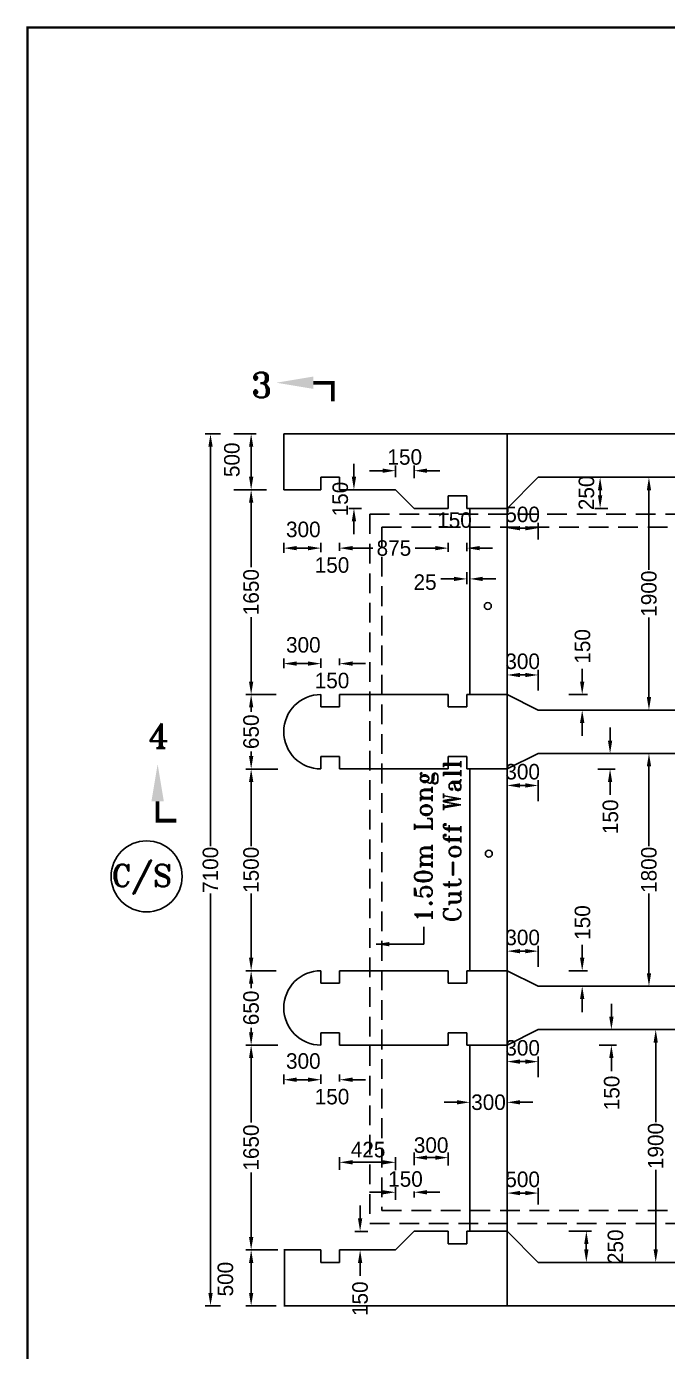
# Model space of a CAD drawing. Extents: x -377620 to 406987, y -326460 to -226264.
# Drawn here: x 21772 to 34170, y -252204 to -226584 of the extents above; entities that cross this region are included whole.
import ezdxf

# ---------------------------------------------------------------- set-up
doc = ezdxf.new("R2010")
doc.units = 0
doc.header["$LTSCALE"] = 300
doc.header["$MEASUREMENT"] = 0
doc.linetypes.add('DASHED2', pattern=[9.525, 6.35, -3.175])
doc.layers.get('DEFPOINTS').update_dxf_attribs({"linetype": 'CONTINUOUS'})
doc.layers.add('LINE', color=7, linetype='CONTINUOUS')
doc.styles.add('BIG', font='ROMANT.SHX')
doc.dimstyles.new('3', dxfattribs={"dimtxt": 225, "dimasz": 350, "dimexe": 100, "dimexo": 25, "dimgap": 9, "dimtad": 0, "dimdec": 0, "dimzin": 0, "dimdsep": 46, "dimtxsty": 'Standard', "dimcen": 0, "dimclrd": 5, "dimclre": 6, "dimclrt": 256, "dimadec": 0, "dimazin": 0, "dimtfac": 1, "dimtdec": 0, "dimtofl": 0, "dimtmove": 2, "dimatfit": 3, "dimfxl": 1, "dimtolj": 1, "dimtzin": 0, "dimarcsym": 0})

# ---------------------------------------------------------------- blocks, each defined once
blk = doc.blocks.new('*D294')
at = {"layer": 'DEFPOINTS', "color": 0}
for p in [(26442, -235541), (26117, -239501), (26442, -239501)]:
    blk.add_point(p, dxfattribs=at)
at = {"layer": 'LINE', "color": 7, "lineweight": -2}
for p, q in [((26417, -235541), (26017, -235541)), ((26117, -235791), (26117, -237037)), ((26117, -239251), (26117, -238005)), ((26417, -239501), (26017, -239501))]:
    blk.add_line(p, q, dxfattribs=at)
at = {"layer": 'LINE', "color": 7}
for points in [[(26076, -235791), (26159, -235791), (26117, -235541)], [(26076, -239251), (26159, -239251), (26117, -239501)]]:
    blk.add_solid(points, dxfattribs=at)
at = {"layer": 'LINE', "color": 7, "insert": (26117, -237521), "char_height": 300, "attachment_point": 5, "rotation": 90}
blk.add_mtext('\\A1;1650', dxfattribs=at)
blk = doc.blocks.new('*D295')
at = {"layer": 'DEFPOINTS', "color": 0}
for p in [(32931, -235301), (33811, -235301), (32931, -239801)]:
    blk.add_point(p, dxfattribs=at)
at = {"layer": 'LINE', "color": 7, "lineweight": -2}
for p, q in [((32956, -235301), (33911, -235301)), ((33811, -235551), (33811, -237092)), ((33811, -239551), (33811, -238010)), ((32956, -239801), (33911, -239801))]:
    blk.add_line(p, q, dxfattribs=at)
at = {"layer": 'LINE', "color": 7}
for points in [[(33770, -235551), (33853, -235551), (33811, -235301)], [(33770, -239551), (33853, -239551), (33811, -239801)]]:
    blk.add_solid(points, dxfattribs=at)
at = {"layer": 'LINE', "color": 7, "insert": (33811, -237551), "char_height": 300, "attachment_point": 5, "rotation": 90}
blk.add_mtext('\\A1;1900', dxfattribs=at)
blk = doc.blocks.new('*D296')
at = {"layer": 'DEFPOINTS', "color": 0}
for p in [(33942, -245981), (33942, -245981), (33942, -250481)]:
    blk.add_point(p, dxfattribs=at)
at = {"layer": 'LINE', "color": 7, "lineweight": -2}
for p, q in [((33917, -245981), (33842, -245981)), ((33942, -246231), (33942, -247772)), ((33942, -250231), (33942, -248690)), ((33917, -250481), (33842, -250481))]:
    blk.add_line(p, q, dxfattribs=at)
at = {"layer": 'LINE', "color": 7}
for points in [[(33900, -246231), (33983, -246231), (33942, -245981)], [(33900, -250231), (33983, -250231), (33942, -250481)]]:
    blk.add_solid(points, dxfattribs=at)
at = {"layer": 'LINE', "color": 7, "insert": (33942, -248231), "char_height": 300, "attachment_point": 5, "rotation": 90}
blk.add_mtext('\\A1;1900', dxfattribs=at)
blk = doc.blocks.new('*D298')
at = {"layer": 'DEFPOINTS', "color": 0}
for p in [(26659, -246281), (26117, -250241), (26598, -250241)]:
    blk.add_point(p, dxfattribs=at)
at = {"layer": 'LINE', "color": 7, "lineweight": -2}
for p, q in [((26634, -246281), (26017, -246281)), ((26117, -246531), (26117, -247777)), ((26117, -249991), (26117, -248745)), ((26573, -250241), (26017, -250241))]:
    blk.add_line(p, q, dxfattribs=at)
at = {"layer": 'LINE', "color": 7}
for points in [[(26076, -246531), (26159, -246531), (26117, -246281)], [(26076, -249991), (26159, -249991), (26117, -250241)]]:
    blk.add_solid(points, dxfattribs=at)
at = {"layer": 'LINE', "color": 7, "insert": (26117, -248261), "char_height": 300, "attachment_point": 5, "rotation": 90}
blk.add_mtext('\\A1;1650', dxfattribs=at)
blk = doc.blocks.new('*D304')
at = {"layer": 'DEFPOINTS', "color": 0}
for p in [(26659, -250241), (26117, -251321), (26623, -251321)]:
    blk.add_point(p, dxfattribs=at)
at = {"layer": 'LINE', "color": 7, "lineweight": -2}
for p, q in [((26634, -250241), (26017, -250241)), ((26117, -250491), (26117, -251071)), ((26598, -251321), (26017, -251321))]:
    blk.add_line(p, q, dxfattribs=at)
at = {"layer": 'LINE', "color": 7}
for points in [[(26076, -250491), (26159, -250491), (26117, -250241)], [(26076, -251071), (26159, -251071), (26117, -251321)]]:
    blk.add_solid(points, dxfattribs=at)
at = {"layer": 'LINE', "color": 7, "insert": (25620, -250805), "char_height": 300, "attachment_point": 5, "rotation": 90}
blk.add_mtext('\\A1;500', dxfattribs=at)
blk = doc.blocks.new('*D309')
at = {"layer": 'DEFPOINTS', "color": 0}
for p in [(26659, -240941), (26117, -244841), (26598, -244841)]:
    blk.add_point(p, dxfattribs=at)
at = {"layer": 'LINE', "color": 7, "lineweight": -2}
for p, q in [((26634, -240941), (26017, -240941)), ((26117, -241191), (26117, -242432)), ((26117, -244591), (26117, -243350)), ((26573, -244841), (26017, -244841))]:
    blk.add_line(p, q, dxfattribs=at)
at = {"layer": 'LINE', "color": 7}
for points in [[(26076, -241191), (26159, -241191), (26117, -240941)], [(26076, -244591), (26159, -244591), (26117, -244841)]]:
    blk.add_solid(points, dxfattribs=at)
at = {"layer": 'LINE', "color": 7, "insert": (26117, -242891), "char_height": 300, "attachment_point": 5, "rotation": 90}
blk.add_mtext('\\A1;1500', dxfattribs=at)
blk = doc.blocks.new('*D310')
at = {"layer": 'DEFPOINTS', "color": 0}
for p in [(32931, -240641), (33811, -240641), (32931, -245141)]:
    blk.add_point(p, dxfattribs=at)
at = {"layer": 'LINE', "color": 7, "lineweight": -2}
for p, q in [((32956, -240641), (33911, -240641)), ((33811, -240891), (33811, -242432)), ((33811, -244891), (33811, -243350)), ((32956, -245141), (33911, -245141))]:
    blk.add_line(p, q, dxfattribs=at)
at = {"layer": 'LINE', "color": 7}
for points in [[(33770, -240891), (33853, -240891), (33811, -240641)], [(33770, -244891), (33853, -244891), (33811, -245141)]]:
    blk.add_solid(points, dxfattribs=at)
at = {"layer": 'LINE', "color": 7, "insert": (33811, -242891), "char_height": 300, "attachment_point": 5, "rotation": 90}
blk.add_mtext('\\A1;1800', dxfattribs=at)
blk = doc.blocks.new('*D311')
at = {"layer": 'DEFPOINTS', "color": 0}
for p in [(26623, -244841), (26117, -246281), (26659, -246281)]:
    blk.add_point(p, dxfattribs=at)
at = {"layer": 'LINE', "color": 7, "lineweight": -2}
for p, q in [((26598, -244841), (26017, -244841)), ((26117, -245091), (26117, -245177)), ((26117, -246031), (26117, -245945)), ((26634, -246281), (26017, -246281))]:
    blk.add_line(p, q, dxfattribs=at)
at = {"layer": 'LINE', "color": 7}
for points in [[(26076, -245091), (26159, -245091), (26117, -244841)], [(26076, -246031), (26159, -246031), (26117, -246281)]]:
    blk.add_solid(points, dxfattribs=at)
at = {"layer": 'LINE', "color": 7, "insert": (26117, -245561), "char_height": 300, "attachment_point": 5, "rotation": 90}
blk.add_mtext('\\A1;650', dxfattribs=at)
blk = doc.blocks.new('*D312')
at = {"layer": 'DEFPOINTS', "color": 0}
for p in [(26623, -239501), (26117, -240941), (26659, -240941)]:
    blk.add_point(p, dxfattribs=at)
at = {"layer": 'LINE', "color": 7, "lineweight": -2}
for p, q in [((26598, -239501), (26017, -239501)), ((26117, -239751), (26117, -239837)), ((26117, -240691), (26117, -240605)), ((26634, -240941), (26017, -240941))]:
    blk.add_line(p, q, dxfattribs=at)
at = {"layer": 'LINE', "color": 7}
for points in [[(26076, -239751), (26159, -239751), (26117, -239501)], [(26076, -240691), (26159, -240691), (26117, -240941)]]:
    blk.add_solid(points, dxfattribs=at)
at = {"layer": 'LINE', "color": 7, "insert": (26117, -240221), "char_height": 300, "attachment_point": 5, "rotation": 90}
blk.add_mtext('\\A1;650', dxfattribs=at)
blk = doc.blocks.new('*D313')
at = {"layer": 'DEFPOINTS', "color": 0}
for p in [(31068, -247386), (30348, -247546), (31068, -247626)]:
    blk.add_point(p, dxfattribs=at)
at = {"layer": 'LINE', "color": 7, "lineweight": -2}
for p, q in [((30098, -247386), (29848, -247386)), ((30348, -247521), (30348, -247286)), ((31068, -247601), (31068, -247286)), ((31318, -247386), (31568, -247386))]:
    blk.add_line(p, q, dxfattribs=at)
at = {"layer": 'LINE', "color": 7}
for points in [[(30098, -247344), (30098, -247427), (30348, -247386)], [(31318, -247344), (31318, -247427), (31068, -247386)]]:
    blk.add_solid(points, dxfattribs=at)
at = {"layer": 'LINE', "color": 7, "insert": (30708, -247386), "char_height": 300, "attachment_point": 5}
blk.add_mtext('\\A1;300', dxfattribs=at)
blk = doc.blocks.new('*D323')
at = {"layer": 'DEFPOINTS', "color": 0}
for p in [(29268, -235173), (28908, -235324), (29268, -235339)]:
    blk.add_point(p, dxfattribs=at)
at = {"layer": 'LINE', "color": 7, "lineweight": -2}
for p, q in [((28658, -235173), (28408, -235173)), ((28908, -235299), (28908, -235073)), ((29268, -235314), (29268, -235073)), ((29518, -235173), (29768, -235173))]:
    blk.add_line(p, q, dxfattribs=at)
at = {"layer": 'LINE', "color": 7}
for points in [[(28658, -235131), (28658, -235214), (28908, -235173)], [(29518, -235131), (29518, -235214), (29268, -235173)]]:
    blk.add_solid(points, dxfattribs=at)
at = {"layer": 'LINE', "color": 7, "insert": (29088, -234909), "char_height": 300, "attachment_point": 5}
blk.add_mtext('\\A1;150', dxfattribs=at)
blk = doc.blocks.new('*D324')
at = {"layer": 'DEFPOINTS', "color": 0}
for p in [(25756, -234461), (25756, -235541), (26117, -235541)]:
    blk.add_point(p, dxfattribs=at)
at = {"layer": 'LINE', "color": 7, "lineweight": -2}
for p, q in [((25781, -234461), (26217, -234461)), ((26117, -234711), (26117, -235291)), ((25781, -235541), (26217, -235541))]:
    blk.add_line(p, q, dxfattribs=at)
at = {"layer": 'LINE', "color": 7}
for points in [[(26076, -234711), (26159, -234711), (26117, -234461)], [(26076, -235291), (26159, -235291), (26117, -235541)]]:
    blk.add_solid(points, dxfattribs=at)
at = {"layer": 'LINE', "color": 7, "insert": (25746, -234962), "char_height": 300, "attachment_point": 5, "rotation": 90}
blk.add_mtext('\\A1;500', dxfattribs=at)
blk = doc.blocks.new('*D325')
at = {"layer": 'DEFPOINTS', "color": 0}
for p in [(28105, -235541), (28277, -235541), (28277, -235901)]:
    blk.add_point(p, dxfattribs=at)
at = {"layer": 'LINE', "color": 7, "lineweight": -2}
for p, q in [((28105, -235291), (28105, -235041)), ((28252, -235541), (28005, -235541)), ((28252, -235901), (28005, -235901)), ((28105, -236151), (28105, -236401))]:
    blk.add_line(p, q, dxfattribs=at)
at = {"layer": 'LINE', "color": 7}
for points in [[(28064, -235291), (28147, -235291), (28105, -235541)], [(28064, -236151), (28147, -236151), (28105, -235901)]]:
    blk.add_solid(points, dxfattribs=at)
at = {"layer": 'LINE', "color": 7, "insert": (27842, -235721), "char_height": 300, "attachment_point": 5, "rotation": 90}
blk.add_mtext('\\A1;150', dxfattribs=at)
blk = doc.blocks.new('*D326')
at = {"layer": 'DEFPOINTS', "color": 0}
for p in [(30288, -237113), (30348, -237113), (30348, -237265)]:
    blk.add_point(p, dxfattribs=at)
at = {"layer": 'LINE', "color": 7, "lineweight": -2}
for p, q in [((30288, -237138), (30288, -237365)), ((30348, -237138), (30348, -237365)), ((30038, -237265), (29788, -237265)), ((30598, -237265), (30848, -237265))]:
    blk.add_line(p, q, dxfattribs=at)
at = {"layer": 'LINE', "color": 7}
for points in [[(30038, -237224), (30038, -237307), (30288, -237265)], [(30598, -237224), (30598, -237307), (30348, -237265)]]:
    blk.add_solid(points, dxfattribs=at)
at = {"layer": 'LINE', "color": 7, "insert": (29481, -237329), "char_height": 300, "attachment_point": 5}
blk.add_mtext('\\A1;25', dxfattribs=at)
blk = doc.blocks.new('*D327')
at = {"layer": 'DEFPOINTS', "color": 0}
for p in [(30288, -236670), (29928, -236766), (30288, -236756)]:
    blk.add_point(p, dxfattribs=at)
at = {"layer": 'LINE', "color": 7, "lineweight": -2}
for p, q in [((29678, -236670), (29428, -236670)), ((29928, -236741), (29928, -236570)), ((30288, -236731), (30288, -236570)), ((30538, -236670), (30788, -236670))]:
    blk.add_line(p, q, dxfattribs=at)
at = {"layer": 'LINE', "color": 7}
for points in [[(29678, -236629), (29678, -236712), (29928, -236670)], [(30538, -236629), (30538, -236712), (30288, -236670)]]:
    blk.add_solid(points, dxfattribs=at)
at = {"layer": 'LINE', "color": 7, "insert": (30050, -236130), "char_height": 300, "attachment_point": 5}
blk.add_mtext('\\A1;150', dxfattribs=at)
blk = doc.blocks.new('*D328')
at = {"layer": 'DEFPOINTS', "color": 0}
for p in [(27468, -236727), (27828, -236670), (27828, -236727)]:
    blk.add_point(p, dxfattribs=at)
at = {"layer": 'LINE', "color": 7, "lineweight": -2}
for p, q in [((27218, -236670), (26968, -236670)), ((27468, -236702), (27468, -236570)), ((27828, -236702), (27828, -236570)), ((28078, -236670), (28328, -236670))]:
    blk.add_line(p, q, dxfattribs=at)
at = {"layer": 'LINE', "color": 7}
for points in [[(27218, -236629), (27218, -236712), (27468, -236670)], [(28078, -236629), (28078, -236712), (27828, -236670)]]:
    blk.add_solid(points, dxfattribs=at)
at = {"layer": 'LINE', "color": 7, "insert": (27681, -236999), "char_height": 300, "attachment_point": 5}
blk.add_mtext('\\A1;150', dxfattribs=at)
blk = doc.blocks.new('*D329')
at = {"layer": 'DEFPOINTS', "color": 0}
for p in [(29928, -236670), (29928, -236699), (27828, -236747)]:
    blk.add_point(p, dxfattribs=at)
at = {"layer": 'LINE', "color": 7, "lineweight": -2}
for p, q in [((27828, -236722), (27828, -236570)), ((28078, -236670), (28469, -236670)), ((29678, -236670), (29287, -236670)), ((29928, -236674), (29928, -236570))]:
    blk.add_line(p, q, dxfattribs=at)
at = {"layer": 'LINE', "color": 7}
for points in [[(28078, -236629), (28078, -236712), (27828, -236670)], [(29678, -236629), (29678, -236712), (29928, -236670)]]:
    blk.add_solid(points, dxfattribs=at)
at = {"layer": 'LINE', "color": 7, "insert": (28878, -236670), "char_height": 300, "attachment_point": 5}
blk.add_mtext('\\A1;875', dxfattribs=at)
blk = doc.blocks.new('*D330')
at = {"layer": 'DEFPOINTS', "color": 0}
for p in [(27468, -236670), (26748, -236785), (27468, -236775)]:
    blk.add_point(p, dxfattribs=at)
at = {"layer": 'LINE', "color": 7, "lineweight": -2}
for p, q in [((26748, -236760), (26748, -236570)), ((26998, -236670), (27218, -236670)), ((27468, -236750), (27468, -236570))]:
    blk.add_line(p, q, dxfattribs=at)
at = {"layer": 'LINE', "color": 7}
for points in [[(26998, -236629), (26998, -236712), (26748, -236670)], [(27218, -236629), (27218, -236712), (27468, -236670)]]:
    blk.add_solid(points, dxfattribs=at)
at = {"layer": 'LINE', "color": 7, "insert": (27126, -236310), "char_height": 300, "attachment_point": 5}
blk.add_mtext('\\A1;300', dxfattribs=at)
blk = doc.blocks.new('*D337')
at = {"layer": 'DEFPOINTS', "color": 0}
for p in [(29928, -248456), (29268, -248627), (29928, -248630)]:
    blk.add_point(p, dxfattribs=at)
at = {"layer": 'LINE', "color": 7, "lineweight": -2}
for p, q in [((29268, -248602), (29268, -248356)), ((29518, -248456), (29678, -248456)), ((29928, -248605), (29928, -248356))]:
    blk.add_line(p, q, dxfattribs=at)
at = {"layer": 'LINE', "color": 7}
for points in [[(29518, -248414), (29518, -248497), (29268, -248456)], [(29678, -248414), (29678, -248497), (29928, -248456)]]:
    blk.add_solid(points, dxfattribs=at)
at = {"layer": 'LINE', "color": 7, "insert": (29598, -248215), "char_height": 300, "attachment_point": 5}
blk.add_mtext('\\A1;300', dxfattribs=at)
blk = doc.blocks.new('*D338')
at = {"layer": 'DEFPOINTS', "color": 0}
for p in [(27828, -248717), (28908, -248546), (28908, -248720)]:
    blk.add_point(p, dxfattribs=at)
at = {"layer": 'LINE', "color": 7, "lineweight": -2}
for p, q in [((27828, -248692), (27828, -248446)), ((28908, -248695), (28908, -248446)), ((28078, -248546), (28658, -248546))]:
    blk.add_line(p, q, dxfattribs=at)
at = {"layer": 'LINE', "color": 7}
for points in [[(28078, -248504), (28078, -248588), (27828, -248546)], [(28658, -248504), (28658, -248588), (28908, -248546)]]:
    blk.add_solid(points, dxfattribs=at)
at = {"layer": 'LINE', "color": 7, "insert": (28379, -248302), "char_height": 300, "attachment_point": 5}
blk.add_mtext('\\A1;425', dxfattribs=at)
blk = doc.blocks.new('*D339')
at = {"layer": 'DEFPOINTS', "color": 0}
for p in [(29268, -249085), (29268, -249125), (28908, -249296)]:
    blk.add_point(p, dxfattribs=at)
at = {"layer": 'LINE', "color": 7, "lineweight": -2}
for p, q in [((28908, -249271), (28908, -249025)), ((28658, -249125), (28408, -249125)), ((29268, -249110), (29268, -249225)), ((29518, -249125), (29768, -249125))]:
    blk.add_line(p, q, dxfattribs=at)
at = {"layer": 'LINE', "color": 7}
for points in [[(28658, -249084), (28658, -249167), (28908, -249125)], [(29518, -249084), (29518, -249167), (29268, -249125)]]:
    blk.add_solid(points, dxfattribs=at)
at = {"layer": 'LINE', "color": 7, "insert": (29102, -248871), "char_height": 300, "attachment_point": 5}
blk.add_mtext('\\A1;150', dxfattribs=at)
blk = doc.blocks.new('*D340')
at = {"layer": 'DEFPOINTS', "color": 0}
for p in [(27468, -238960), (27828, -238903), (27828, -238960)]:
    blk.add_point(p, dxfattribs=at)
at = {"layer": 'LINE', "color": 7, "lineweight": -2}
for p, q in [((27218, -238903), (26968, -238903)), ((27468, -238935), (27468, -238803)), ((27828, -238935), (27828, -238803)), ((28078, -238903), (28328, -238903))]:
    blk.add_line(p, q, dxfattribs=at)
at = {"layer": 'LINE', "color": 7}
for points in [[(27218, -238861), (27218, -238944), (27468, -238903)], [(28078, -238861), (28078, -238944), (27828, -238903)]]:
    blk.add_solid(points, dxfattribs=at)
at = {"layer": 'LINE', "color": 7, "insert": (27681, -239232), "char_height": 300, "attachment_point": 5}
blk.add_mtext('\\A1;150', dxfattribs=at)
blk = doc.blocks.new('*D341')
at = {"layer": 'DEFPOINTS', "color": 0}
for p in [(26748, -239017), (27468, -238903), (27468, -239008)]:
    blk.add_point(p, dxfattribs=at)
at = {"layer": 'LINE', "color": 7, "lineweight": -2}
for p, q in [((26748, -238992), (26748, -238803)), ((26998, -238903), (27218, -238903)), ((27468, -238983), (27468, -238803))]:
    blk.add_line(p, q, dxfattribs=at)
at = {"layer": 'LINE', "color": 7}
for points in [[(26998, -238861), (26998, -238944), (26748, -238903)], [(27218, -238861), (27218, -238944), (27468, -238903)]]:
    blk.add_solid(points, dxfattribs=at)
at = {"layer": 'LINE', "color": 7, "insert": (27126, -238542), "char_height": 300, "attachment_point": 5}
blk.add_mtext('\\A1;300', dxfattribs=at)
blk = doc.blocks.new('*D342')
at = {"layer": 'DEFPOINTS', "color": 0}
for p in [(27828, -246949), (27468, -247006), (27828, -247006)]:
    blk.add_point(p, dxfattribs=at)
at = {"layer": 'LINE', "color": 7, "lineweight": -2}
for p, q in [((27218, -246949), (26968, -246949)), ((27468, -246981), (27468, -246849)), ((27828, -246981), (27828, -246849)), ((28078, -246949), (28328, -246949))]:
    blk.add_line(p, q, dxfattribs=at)
at = {"layer": 'LINE', "color": 7}
for points in [[(27218, -246907), (27218, -246991), (27468, -246949)], [(28078, -246907), (28078, -246991), (27828, -246949)]]:
    blk.add_solid(points, dxfattribs=at)
at = {"layer": 'LINE', "color": 7, "insert": (27681, -247278), "char_height": 300, "attachment_point": 5}
blk.add_mtext('\\A1;150', dxfattribs=at)
blk = doc.blocks.new('*D343')
at = {"layer": 'DEFPOINTS', "color": 0}
for p in [(27468, -246949), (26748, -247063), (27468, -247054)]:
    blk.add_point(p, dxfattribs=at)
at = {"layer": 'LINE', "color": 7, "lineweight": -2}
for p, q in [((26748, -247038), (26748, -246849)), ((26998, -246949), (27218, -246949)), ((27468, -247029), (27468, -246849))]:
    blk.add_line(p, q, dxfattribs=at)
at = {"layer": 'LINE', "color": 7}
for points in [[(26998, -246907), (26998, -246991), (26748, -246949)], [(27218, -246907), (27218, -246991), (27468, -246949)]]:
    blk.add_solid(points, dxfattribs=at)
at = {"layer": 'LINE', "color": 7, "insert": (27126, -246589), "char_height": 300, "attachment_point": 5}
blk.add_mtext('\\A1;300', dxfattribs=at)
blk = doc.blocks.new('*D346')
at = {"layer": 'DEFPOINTS', "color": 0}
for p in [(31068, -236284), (31068, -236530), (31668, -236530)]:
    blk.add_point(p, dxfattribs=at)
at = {"layer": 'LINE', "color": 7, "lineweight": -2}
for p, q in [((31068, -236505), (31068, -236184)), ((31668, -236505), (31668, -236184)), ((31418, -236284), (31318, -236284))]:
    blk.add_line(p, q, dxfattribs=at)
at = {"layer": 'LINE', "color": 7}
for points in [[(31318, -236242), (31318, -236326), (31068, -236284)], [(31418, -236242), (31418, -236326), (31668, -236284)]]:
    blk.add_solid(points, dxfattribs=at)
at = {"layer": 'LINE', "color": 7, "insert": (31368, -236020), "char_height": 300, "attachment_point": 5}
blk.add_mtext('\\A1;500', dxfattribs=at)
blk = doc.blocks.new('*D348')
at = {"layer": 'DEFPOINTS', "color": 0}
for p in [(31068, -244463), (31068, -244791), (31668, -244791)]:
    blk.add_point(p, dxfattribs=at)
at = {"layer": 'LINE', "color": 7, "lineweight": -2}
for p, q in [((31068, -244766), (31068, -244363)), ((31668, -244766), (31668, -244363)), ((31418, -244463), (31318, -244463))]:
    blk.add_line(p, q, dxfattribs=at)
at = {"layer": 'LINE', "color": 7}
for points in [[(31318, -244422), (31318, -244505), (31068, -244463)], [(31418, -244422), (31418, -244505), (31668, -244463)]]:
    blk.add_solid(points, dxfattribs=at)
at = {"layer": 'LINE', "color": 7, "insert": (31368, -244200), "char_height": 300, "attachment_point": 5}
blk.add_mtext('\\A1;300', dxfattribs=at)
blk = doc.blocks.new('*D349')
at = {"layer": 'DEFPOINTS', "color": 0}
for p in [(31068, -246599), (31068, -246926), (31668, -246926)]:
    blk.add_point(p, dxfattribs=at)
at = {"layer": 'LINE', "color": 7, "lineweight": -2}
for p, q in [((31068, -246901), (31068, -246499)), ((31418, -246599), (31318, -246599)), ((31668, -246901), (31668, -246499))]:
    blk.add_line(p, q, dxfattribs=at)
at = {"layer": 'LINE', "color": 7}
for points in [[(31318, -246557), (31318, -246641), (31068, -246599)], [(31418, -246557), (31418, -246641), (31668, -246599)]]:
    blk.add_solid(points, dxfattribs=at)
at = {"layer": 'LINE', "color": 7, "insert": (31368, -246335), "char_height": 300, "attachment_point": 5}
blk.add_mtext('\\A1;300', dxfattribs=at)
blk = doc.blocks.new('*D350')
at = {"layer": 'DEFPOINTS', "color": 0}
for p in [(32235, -244841), (32257, -245141), (32520, -245141)]:
    blk.add_point(p, dxfattribs=at)
at = {"layer": 'LINE', "color": 7, "lineweight": -2}
for p, q in [((32520, -244591), (32520, -244341)), ((32260, -244841), (32620, -244841)), ((32282, -245141), (32620, -245141)), ((32520, -245391), (32520, -245641))]:
    blk.add_line(p, q, dxfattribs=at)
at = {"layer": 'LINE', "color": 7}
for points in [[(32478, -244591), (32562, -244591), (32520, -244841)], [(32478, -245391), (32562, -245391), (32520, -245141)]]:
    blk.add_solid(points, dxfattribs=at)
at = {"layer": 'LINE', "color": 7, "insert": (32527, -243910), "char_height": 300, "attachment_point": 5, "rotation": 90}
blk.add_mtext('\\A1;150', dxfattribs=at)
blk = doc.blocks.new('*D351')
at = {"layer": 'DEFPOINTS', "color": 0}
for p in [(32237, -249877), (32600, -249877), (32181, -250481)]:
    blk.add_point(p, dxfattribs=at)
at = {"layer": 'LINE', "color": 7, "lineweight": -2}
for p, q in [((32262, -249877), (32700, -249877)), ((32600, -250231), (32600, -250127)), ((32206, -250481), (32700, -250481))]:
    blk.add_line(p, q, dxfattribs=at)
at = {"layer": 'LINE', "color": 7}
for points in [[(32559, -250127), (32642, -250127), (32600, -249877)], [(32559, -250231), (32642, -250231), (32600, -250481)]]:
    blk.add_solid(points, dxfattribs=at)
at = {"layer": 'LINE', "color": 7, "insert": (33164, -250179), "char_height": 300, "attachment_point": 5, "rotation": 90}
blk.add_mtext('\\A1;250', dxfattribs=at)
blk = doc.blocks.new('*D352')
at = {"layer": 'DEFPOINTS', "color": 0}
for p in [(31068, -249141), (31068, -249387), (31668, -249387)]:
    blk.add_point(p, dxfattribs=at)
at = {"layer": 'LINE', "color": 7, "lineweight": -2}
for p, q in [((31068, -249362), (31068, -249041)), ((31418, -249141), (31318, -249141)), ((31668, -249362), (31668, -249041))]:
    blk.add_line(p, q, dxfattribs=at)
at = {"layer": 'LINE', "color": 7}
for points in [[(31318, -249099), (31318, -249183), (31068, -249141)], [(31418, -249099), (31418, -249183), (31668, -249141)]]:
    blk.add_solid(points, dxfattribs=at)
at = {"layer": 'LINE', "color": 7, "insert": (31368, -248877), "char_height": 300, "attachment_point": 5}
blk.add_mtext('\\A1;500', dxfattribs=at)
blk = doc.blocks.new('*D353')
at = {"layer": 'DEFPOINTS', "color": 0}
for p in [(32800, -245981), (32822, -246281), (33084, -246281)]:
    blk.add_point(p, dxfattribs=at)
at = {"layer": 'LINE', "color": 7, "lineweight": -2}
for p, q in [((33084, -245731), (33084, -245481)), ((32825, -245981), (33184, -245981)), ((32847, -246281), (33184, -246281)), ((33084, -246531), (33084, -246781))]:
    blk.add_line(p, q, dxfattribs=at)
at = {"layer": 'LINE', "color": 7}
for points in [[(33043, -245731), (33126, -245731), (33084, -245981)], [(33043, -246531), (33126, -246531), (33084, -246281)]]:
    blk.add_solid(points, dxfattribs=at)
at = {"layer": 'LINE', "color": 7, "insert": (33092, -247205), "char_height": 300, "attachment_point": 5, "rotation": 90}
blk.add_mtext('\\A1;150', dxfattribs=at)
blk = doc.blocks.new('*D354')
at = {"layer": 'DEFPOINTS', "color": 0}
for p in [(31068, -239123), (31068, -239451), (31668, -239451)]:
    blk.add_point(p, dxfattribs=at)
at = {"layer": 'LINE', "color": 7, "lineweight": -2}
for p, q in [((31068, -239426), (31068, -239023)), ((31668, -239426), (31668, -239023)), ((31418, -239123), (31318, -239123))]:
    blk.add_line(p, q, dxfattribs=at)
at = {"layer": 'LINE', "color": 7}
for points in [[(31318, -239082), (31318, -239165), (31068, -239123)], [(31418, -239082), (31418, -239165), (31668, -239123)]]:
    blk.add_solid(points, dxfattribs=at)
at = {"layer": 'LINE', "color": 7, "insert": (31368, -238860), "char_height": 300, "attachment_point": 5}
blk.add_mtext('\\A1;300', dxfattribs=at)
blk = doc.blocks.new('*D355')
at = {"layer": 'DEFPOINTS', "color": 0}
for p in [(31068, -241259), (31068, -241586), (31668, -241586)]:
    blk.add_point(p, dxfattribs=at)
at = {"layer": 'LINE', "color": 7, "lineweight": -2}
for p, q in [((31068, -241561), (31068, -241159)), ((31418, -241259), (31318, -241259)), ((31668, -241561), (31668, -241159))]:
    blk.add_line(p, q, dxfattribs=at)
at = {"layer": 'LINE', "color": 7}
for points in [[(31318, -241217), (31318, -241301), (31068, -241259)], [(31418, -241217), (31418, -241301), (31668, -241259)]]:
    blk.add_solid(points, dxfattribs=at)
at = {"layer": 'LINE', "color": 7, "insert": (31368, -240995), "char_height": 300, "attachment_point": 5}
blk.add_mtext('\\A1;300', dxfattribs=at)
blk = doc.blocks.new('*D356')
at = {"layer": 'DEFPOINTS', "color": 0}
for p in [(32235, -239501), (32257, -239801), (32520, -239801)]:
    blk.add_point(p, dxfattribs=at)
at = {"layer": 'LINE', "color": 7, "lineweight": -2}
for p, q in [((32520, -239251), (32520, -239001)), ((32260, -239501), (32620, -239501)), ((32282, -239801), (32620, -239801)), ((32520, -240051), (32520, -240301))]:
    blk.add_line(p, q, dxfattribs=at)
at = {"layer": 'LINE', "color": 7}
for points in [[(32478, -239251), (32562, -239251), (32520, -239501)], [(32478, -240051), (32562, -240051), (32520, -239801)]]:
    blk.add_solid(points, dxfattribs=at)
at = {"layer": 'LINE', "color": 7, "insert": (32527, -238570), "char_height": 300, "attachment_point": 5, "rotation": 90}
blk.add_mtext('\\A1;150', dxfattribs=at)
blk = doc.blocks.new('*D357')
at = {"layer": 'DEFPOINTS', "color": 0}
for p in [(32775, -240641), (32797, -240941), (33059, -240941)]:
    blk.add_point(p, dxfattribs=at)
at = {"layer": 'LINE', "color": 7, "lineweight": -2}
for p, q in [((33059, -240391), (33059, -240141)), ((32800, -240641), (33159, -240641)), ((32822, -240941), (33159, -240941)), ((33059, -241191), (33059, -241441))]:
    blk.add_line(p, q, dxfattribs=at)
at = {"layer": 'LINE', "color": 7}
for points in [[(33018, -240391), (33101, -240391), (33059, -240641)], [(33018, -241191), (33101, -241191), (33059, -240941)]]:
    blk.add_solid(points, dxfattribs=at)
at = {"layer": 'LINE', "color": 7, "insert": (33067, -241865), "char_height": 300, "attachment_point": 5, "rotation": 90}
blk.add_mtext('\\A1;150', dxfattribs=at)
blk = doc.blocks.new('*D360')
at = {"layer": 'DEFPOINTS', "color": 0}
for p in [(28225, -249881), (28396, -249881), (28396, -250241)]:
    blk.add_point(p, dxfattribs=at)
at = {"layer": 'LINE', "color": 7, "lineweight": -2}
for p, q in [((28225, -249631), (28225, -249381)), ((28371, -249881), (28125, -249881)), ((28371, -250241), (28125, -250241)), ((28225, -250491), (28225, -250741))]:
    blk.add_line(p, q, dxfattribs=at)
at = {"layer": 'LINE', "color": 7}
for points in [[(28183, -249631), (28266, -249631), (28225, -249881)], [(28183, -250491), (28266, -250491), (28225, -250241)]]:
    blk.add_solid(points, dxfattribs=at)
at = {"layer": 'LINE', "color": 7, "insert": (28225, -251184), "char_height": 300, "attachment_point": 5, "rotation": 90}
blk.add_mtext('\\A1;150', dxfattribs=at)
blk = doc.blocks.new('*D375')
at = {"layer": 'DEFPOINTS', "color": 0}
for p in [(25331, -234461), (25551, -234461), (25551, -251321)]:
    blk.add_point(p, dxfattribs=at)
at = {"layer": 'LINE', "color": 7, "lineweight": -2}
for p, q in [((25526, -234461), (25231, -234461)), ((25331, -234711), (25331, -242432)), ((25331, -251071), (25331, -243350)), ((25526, -251321), (25231, -251321))]:
    blk.add_line(p, q, dxfattribs=at)
at = {"layer": 'LINE', "color": 7}
for points in [[(25290, -234711), (25373, -234711), (25331, -234461)], [(25290, -251071), (25373, -251071), (25331, -251321)]]:
    blk.add_solid(points, dxfattribs=at)
at = {"layer": 'LINE', "color": 7, "insert": (25331, -242891), "char_height": 300, "attachment_point": 5, "rotation": 90}
blk.add_mtext('\\A1;7100', dxfattribs=at)
blk = doc.blocks.new('*D381')
at = {"layer": 'DEFPOINTS', "color": 0}
for p in [(32866, -235301), (33038, -235301), (33038, -235901)]:
    blk.add_point(p, dxfattribs=at)
at = {"layer": 'LINE', "color": 7, "lineweight": -2}
for p, q in [((33013, -235301), (32766, -235301)), ((32866, -235651), (32866, -235551)), ((33013, -235901), (32766, -235901))]:
    blk.add_line(p, q, dxfattribs=at)
at = {"layer": 'LINE', "color": 7}
for points in [[(32825, -235551), (32908, -235551), (32866, -235301)], [(32825, -235651), (32908, -235651), (32866, -235901)]]:
    blk.add_solid(points, dxfattribs=at)
at = {"layer": 'LINE', "color": 7, "insert": (32603, -235601), "char_height": 300, "attachment_point": 5, "rotation": 90}
blk.add_mtext('\\A1;250', dxfattribs=at)

msp = doc.modelspace()

# ---------------------------------------------------------------- linework, layer by layer
at = {"layer": 'LINE', "color": 7}
for p, q in [((26747.8999, -234460.5521), (31089.2013, -234460.5521)), ((26747.8999, -234460.5521), (26747.8999, -235540.5521)), ((31067.8999, -234460.5521), (31067.8999, -251320.5521)), ((31089.2013, -234460.5521), (41301.9773, -234460.5521)), ((27467.8999, -235300.5521), (27827.8999, -235300.5521)), ((27467.8999, -235300.5521), (27467.8999, -235540.5521)), ((27827.8999, -235300.5521), (27827.8999, -235540.5521)), ((31067.8999, -235900.5521), (31667.8999, -235300.5521)), ((31667.8999, -235300.5521), (40715.8999, -235300.5521)), ((26747.8999, -235540.5521), (27467.8999, -235540.5521)), ((26747.8999, -235540.5521), (27467.8999, -235540.5521)), ((27827.8999, -235540.5521), (28907.8999, -235540.5521)), ((27827.8999, -235540.5521), (28907.8999, -235540.5521)), ((29267.8999, -235900.5521), (28907.8999, -235540.5521)), ((29927.8999, -235660.5521), (30287.8999, -235660.5521)), ((29927.8999, -235660.5521), (29987.8999, -235660.5521)), ((29927.8999, -235660.5521), (29927.8999, -235900.5521)), ((30287.8999, -235660.5521), (30287.8999, -235900.5521)), ((29267.8999, -235900.5521), (29927.8999, -235900.5521)), ((30287.8999, -235900.5521), (31067.8999, -235900.5521)), ((30347.8999, -235900.5521), (30347.8999, -239500.5521)), ((27467.8999, -239500.5521), (27467.8999, -239740.5521)), ((27827.8999, -239500.5521), (27827.8999, -239740.5521)), ((27827.8999, -239500.5521), (29927.8999, -239500.5521)), ((29927.8999, -239500.5521), (29927.8999, -239740.5521)), ((30287.8999, -239500.5521), (30287.8999, -239740.5521)), ((30287.8999, -239500.5521), (31067.8999, -239500.5521)), ((31667.8999, -239800.5521), (31067.8999, -239500.5521)), ((27467.8999, -239740.5521), (27827.8999, -239740.5521)), ((29927.8999, -239740.5521), (29987.8999, -239740.5521)), ((29927.8999, -239740.5521), (30287.8999, -239740.5521)), ((31667.8999, -239800.5521), (40715.8999, -239800.5521)), ((27467.8999, -240700.5521), (27827.8999, -240700.5521)), ((27467.8999, -240700.5521), (27467.8999, -240940.5521)), ((27827.8999, -240700.5521), (27827.8999, -240940.5521)), ((29927.8999, -240700.5521), (29987.8999, -240700.5521)), ((29927.8999, -240700.5521), (30287.8999, -240700.5521)), ((29927.8999, -240700.5521), (29927.8999, -240940.5521)), ((30287.8999, -240700.5521), (30287.8999, -240940.5521)), ((31667.8999, -240640.5521), (31067.8999, -240940.5521)), ((31667.8999, -240640.5521), (40715.8999, -240640.5521)), ((27827.8999, -240940.5521), (29927.8999, -240940.5521)), ((30287.8999, -240940.5521), (31067.8999, -240940.5521)), ((30347.8999, -240940.5521), (30347.8999, -244840.5521)), ((27467.8999, -244840.5521), (27467.8999, -245080.5521)), ((27827.8999, -244840.5521), (29927.8999, -244840.5521)), ((27827.8999, -244840.5521), (27827.8999, -245080.5521)), ((29927.8999, -244840.5521), (29927.8999, -245080.5521)), ((30287.8999, -244840.5521), (31067.8999, -244840.5521)), ((30287.8999, -244840.5521), (30287.8999, -245080.5521)), ((31667.8999, -245140.5521), (31067.8999, -244840.5521)), ((27467.8999, -245080.5521), (27827.8999, -245080.5521)), ((29927.8999, -245080.5521), (30287.8999, -245080.5521)), ((29927.8999, -245080.5521), (29987.8999, -245080.5521)), ((31667.8999, -245140.5521), (40715.8999, -245140.5521)), ((27467.8999, -246040.5521), (27467.8999, -246280.5521)), ((27467.8999, -246040.5521), (27827.8999, -246040.5521)), ((27827.8999, -246040.5521), (27827.8999, -246280.5521)), ((29927.8999, -246040.5521), (29927.8999, -246280.5521)), ((29927.8999, -246040.5521), (30287.8999, -246040.5521)), ((29927.8999, -246040.5521), (29987.8999, -246040.5521)), ((30287.8999, -246040.5521), (30287.8999, -246280.5521)), ((31667.8999, -245980.5521), (31067.8999, -246280.5521)), ((31667.8999, -245980.5521), (40715.8999, -245980.5521)), ((27827.8999, -246280.5521), (29927.8999, -246280.5521)), ((30287.8999, -246280.5521), (31067.8999, -246280.5521)), ((30347.8999, -246280.5521), (30347.8999, -249880.5521)), ((31067.8999, -248658.2821), (31067.8999, -251320.5521)), ((29267.8999, -249880.5521), (28907.8999, -250240.5521)), ((29267.8999, -249880.5521), (29927.8999, -249880.5521)), ((29927.8999, -249880.5521), (29927.8999, -250120.5521)), ((30287.8999, -249880.5521), (30287.8999, -250120.5521)), ((30287.8999, -249880.5521), (31067.8999, -249880.5521)), ((31067.8999, -249880.5521), (31667.8999, -250480.5521)), ((26747.8999, -250240.5521), (27467.8999, -250240.5521)), ((26763.5288, -250252.1988), (26763.5288, -251318.9438)), ((27467.8999, -250240.5521), (27467.8999, -250480.5521)), ((27827.8999, -250240.5521), (27827.8999, -250480.5521)), ((27827.8999, -250240.5521), (28907.8999, -250240.5521)), ((27827.8999, -250240.5521), (28907.8999, -250240.5521)), ((29927.8999, -250120.5521), (29987.8999, -250120.5521)), ((29927.8999, -250120.5521), (30287.8999, -250120.5521)), ((27467.8999, -250480.5521), (27827.8999, -250480.5521)), ((31667.8999, -250480.5521), (40715.8999, -250480.5521)), ((26747.8999, -251320.5521), (31085.5781, -251320.5521)), ((31085.5781, -251320.5521), (41302.419, -251320.5521))]:
    msp.add_line(p, q, dxfattribs=at)
at = {"layer": 'LINE', "color": 7, "linetype": 'DASHED2', "ltscale": 0.2}
for p, q in [((28413, -236015.5521), (28413, -249729.5521)), ((28413, -236015.5521), (43226, -236015.5521)), ((28645, -236265.5521), (28645, -249479.5521)), ((28645, -236265.5521), (42993, -236265.5521)), ((28645, -249479.5521), (42993, -249479.5521)), ((28413, -249729.5521), (43226, -249729.5521))]:
    msp.add_line(p, q, dxfattribs=at)
at = {"layer": 'LINE', "color": 7, "lineweight": 40, "const_width": 42.8247}
msp.add_lwpolyline([(21793.6292, -269390.8367), (82298.8292, -269390.8367), (82298.8292, -226605.0167), (21793.6292, -226605.0167)], close=True, dxfattribs=at)
at = {"layer": 'LINE', "color": 7, "const_width": 72}
for points in [[(27322.3668, -233471.7896), (27486.7467, -233471.7896)], [(27470.4484, -233471.7896), (27694.9469, -233471.7896), (27694.9469, -233833.8999)], [(24308.2114, -241567.2488), (24308.2114, -241731.6288)], [(24308.2114, -241715.3304), (24308.2114, -241939.829), (24670.3217, -241939.829)]]:
    msp.add_lwpolyline(points, dxfattribs=at)
at = {"layer": 'LINE', "color": 7}
for centre, radius in [((30694.5984, -237789.2513), 67.1389), ((24095.4999, -243017.3059), 687.184), ((30713.8166, -242579.9988), 67.1389)]:
    msp.add_circle(centre, radius, dxfattribs=at)
for centre in [(27467.8999, -240220.5521), (27467.8999, -245560.5521)]:
    msp.add_arc(centre, 720, 90, 270, dxfattribs=at)
for points in [[(27322.3668, -233351.7896), (27322.3668, -233591.7896), (26602.3668, -233471.7896)], [(24188.2114, -241567.2488), (24428.2114, -241567.2488), (24308.2114, -240847.2488)]]:
    msp.add_solid(points, dxfattribs=at)

# ---------------------------------------------------------------- texts
at = {"layer": 'LINE', "color": 7, "style": 'BIG'}
for s, height, p in [('3', 480, (26111.3953, -233755.6512)), ('4', 480, (24124.7237, -240540.5587)), ('C/S', 425, (23418.5747, -243213.7011))]:
    msp.add_text(s, height=height, dxfattribs=at).set_placement(p)
for s, p in [('Cut-off Wall', (30175.8621, -243909.4498)), ('1.50m Long ', (29616.8621, -243909.4498))]:
    msp.add_text(s, height=340.032, rotation=90, dxfattribs=at).set_placement(p)

# ---------------------------------------------------------------- dimensions: what is measured, and where the dimension line sits
at = {"layer": 'LINE', "color": 7}
for base, p1, p2, text, picture, middle in [((25331.2277, -234460.5521), (25550.8519, -251320.5521), (25550.8519, -234460.5521), '7100', '*D375', (25331.2277, -242890.5521)), ((28105.1926, -235540.5521), (28276.9949, -235900.5521), (28276.9949, -235540.5521), '150', '*D325', (27841.6926, -235720.5521)), ((32866.2287, -235300.5521), (33038.0309, -235900.5521), (33038.0309, -235300.5521), '250', '*D381', (32602.7287, -235600.5521)), ((33811.4255, -235300.5521), (32931.2729, -239800.5521), (32931.2729, -235300.5521), '1900', '*D295', (33811.4255, -237550.5521)), ((26117.2586, -239500.5521), (26442.0938, -235540.5521), (26442.0938, -239500.5521), '1650', '*D294', (26117.2586, -237520.5521)), ((26117.2586, -240940.5521), (26622.5577, -239500.5521), (26658.6505, -240940.5521), '650', '*D312', (26117.2586, -240220.5521)), ((33811.4255, -240640.5521), (32931.2729, -245140.5521), (32931.2729, -240640.5521), '1800', '*D310', (33811.4255, -242890.5521)), ((26117.2586, -244840.5521), (26658.6505, -240940.5521), (26597.5577, -244840.5521), '1500', '*D309', (26117.2586, -242890.5521)), ((26117.2586, -246280.5521), (26622.5577, -244840.5521), (26658.6505, -246280.5521), '650', '*D311', (26117.2586, -245560.5521)), ((33941.7229, -245980.5521), (33941.7229, -250480.5521), (33941.7229, -245980.5521), '1900', '*D296', (33941.7229, -248230.5521)), ((26117.2586, -250240.5521), (26658.6505, -246280.5521), (26597.5577, -250240.5521), '1650', '*D298', (26117.2586, -248260.5521)), ((32600.2246, -249877.1821), (32180.875, -250480.5521), (32236.5254, -249877.1821), '250', '*D351', (33163.7246, -250178.8671))]:
    dim = msp.add_linear_dim(base=base, p1=p1, p2=p2, angle=90, text=text, dimstyle='3', override={"dimtxt": 300, "dimasz": 250, "dimclrd": 7, "dimclre": 7, "dimclrt": 7}, dxfattribs=at)
    dim.commit()
    dim.dimension.update_dxf_attribs({"geometry": picture, "text_midpoint": middle})
for base, p1, p2, text, picture, middle in [((26117.2586, -235540.5521), (25756.3307, -234460.5521), (25756.3307, -235540.5521), '500', '*D324', (25746.2026, -234961.641)), ((32519.9795, -239800.5521), (32235.4658, -239500.5521), (32257.3509, -239800.5521), '150', '*D356', (32527.2751, -238569.5178)), ((33059.3678, -240940.5521), (32774.8541, -240640.5521), (32796.7393, -240940.5521), '150', '*D357', (33066.6634, -241864.6646)), ((32519.9795, -245140.5521), (32235.4658, -244840.5521), (32257.3509, -245140.5521), '150', '*D350', (32527.2751, -243909.5178)), ((33084.3678, -246280.5521), (32799.8541, -245980.5521), (32821.7393, -246280.5521), '150', '*D353', (33091.6634, -247204.6646)), ((28224.5797, -249880.5521), (28396.3819, -250240.5521), (28396.3819, -249880.5521), '150', '*D360', (28225.3295, -251184.1011)), ((26117.2586, -251320.5521), (26658.6505, -250240.5521), (26622.5577, -251320.5521), '500', '*D304', (25619.6504, -250805.4585))]:
    dim = msp.add_linear_dim(base=base, p1=p1, p2=p2, angle=90, text=text, dimstyle='3', override={"dimtxt": 300, "dimasz": 250, "dimclrd": 7, "dimclre": 7, "dimclrt": 7}, dxfattribs=at)
    dim.commit()
    dim.dimension.update_dxf_attribs({"geometry": picture, "text_midpoint": middle, "dimtype": 160})
for base, p1, p2, text, picture, middle in [((29267.8999, -235172.7527), (28907.8999, -235323.713), (29267.8999, -235338.809), '150', '*D323', (29087.8999, -234909.2527)), ((31067.8999, -236283.9497), (31667.8999, -236529.7087), (31067.8999, -236529.7087), '500', '*D346', (31367.8999, -236020.4497)), ((29927.8999, -236670.267), (27827.8999, -236746.5459), (29927.8999, -236698.8716), '875', '*D329', (28877.8999, -236670.267)), ((31067.8999, -239123.4415), (31667.8999, -239450.7058), (31067.8999, -239450.7058), '300', '*D354', (31367.8999, -238859.9415)), ((31067.8999, -241258.9623), (31667.8999, -241586.2266), (31067.8999, -241586.2266), '300', '*D355', (31367.8999, -240995.4623)), ((31067.8999, -244463.4415), (31667.8999, -244790.7058), (31067.8999, -244790.7058), '300', '*D348', (31367.8999, -244199.9415)), ((31067.8999, -246598.9623), (31667.8999, -246926.2266), (31067.8999, -246926.2266), '300', '*D349', (31367.8999, -246335.4623)), ((31067.8999, -247385.7649), (30347.8999, -247545.723), (31067.8999, -247625.7021), '300', '*D313', (30707.8999, -247385.7649)), ((31067.8999, -249140.9948), (31667.8999, -249386.7539), (31067.8999, -249386.7539), '500', '*D352', (31367.8999, -248877.4948))]:
    dim = msp.add_linear_dim(base=base, p1=p1, p2=p2, text=text, dimstyle='3', override={"dimtxt": 300, "dimasz": 250, "dimclrd": 7, "dimclre": 7, "dimclrt": 7}, dxfattribs=at)
    dim.commit()
    dim.dimension.update_dxf_attribs({"geometry": picture, "text_midpoint": middle})
for base, p1, p2, text, picture, middle in [((30287.8999, -236670.267), (29927.8999, -236765.6156), (30287.8999, -236756.0809), '150', '*D327', (30050.4583, -236130.2505)), ((27467.8999, -236670.267), (26747.8999, -236784.6854), (27467.8999, -236775.1506), '300', '*D330', (27125.9639, -236310.0366)), ((27827.8999, -236670.267), (27467.8999, -236727.4762), (27827.8999, -236727.4762), '150', '*D328', (27680.868, -236999.2166)), ((30347.8999, -237265.4915), (30287.8999, -237112.9336), (30347.8999, -237112.9336), '25', '*D326', (29480.557, -237328.8245)), ((27467.8999, -238902.7093), (26747.8999, -239017.1277), (27467.8999, -239007.5929), '300', '*D341', (27125.9639, -238542.4789)), ((27827.8999, -238902.7093), (27467.8999, -238959.9185), (27827.8999, -238959.9185), '150', '*D340', (27680.868, -239231.6589)), ((27467.8999, -246948.97), (26747.8999, -247063.3883), (27467.8999, -247053.8536), '300', '*D343', (27125.9639, -246588.7396)), ((27827.8999, -246948.97), (27467.8999, -247006.1792), (27827.8999, -247006.1792), '150', '*D342', (27680.868, -247277.9196)), ((28907.8999, -248545.9079), (27827.8999, -248716.7922), (28907.8999, -248720.1478), '425', '*D338', (28379.0064, -248302.3637)), ((29927.8999, -248455.7257), (29267.8999, -248626.61), (29927.8999, -248629.9656), '300', '*D337', (29597.9226, -248215)), ((29267.8999, -249125.2626), (28907.8999, -249296.1469), (29267.8999, -249085.0817), '150', '*D339', (29101.5886, -248870.8127))]:
    dim = msp.add_linear_dim(base=base, p1=p1, p2=p2, text=text, dimstyle='3', override={"dimtxt": 300, "dimasz": 250, "dimclrd": 7, "dimclre": 7, "dimclrt": 7}, dxfattribs=at)
    dim.commit()
    dim.dimension.update_dxf_attribs({"geometry": picture, "text_midpoint": middle, "dimtype": 160})

# ---------------------------------------------------------------- leaders
msp.add_leader([(28537, -244328), (29456, -244328), (29456, -243992)], dimstyle='3', override={"dimtxt": 300, "dimasz": 250, "dimclrd": 7, "dimclre": 7, "dimclrt": 7}, dxfattribs=at)

doc.saveas('drawing.dxf')
